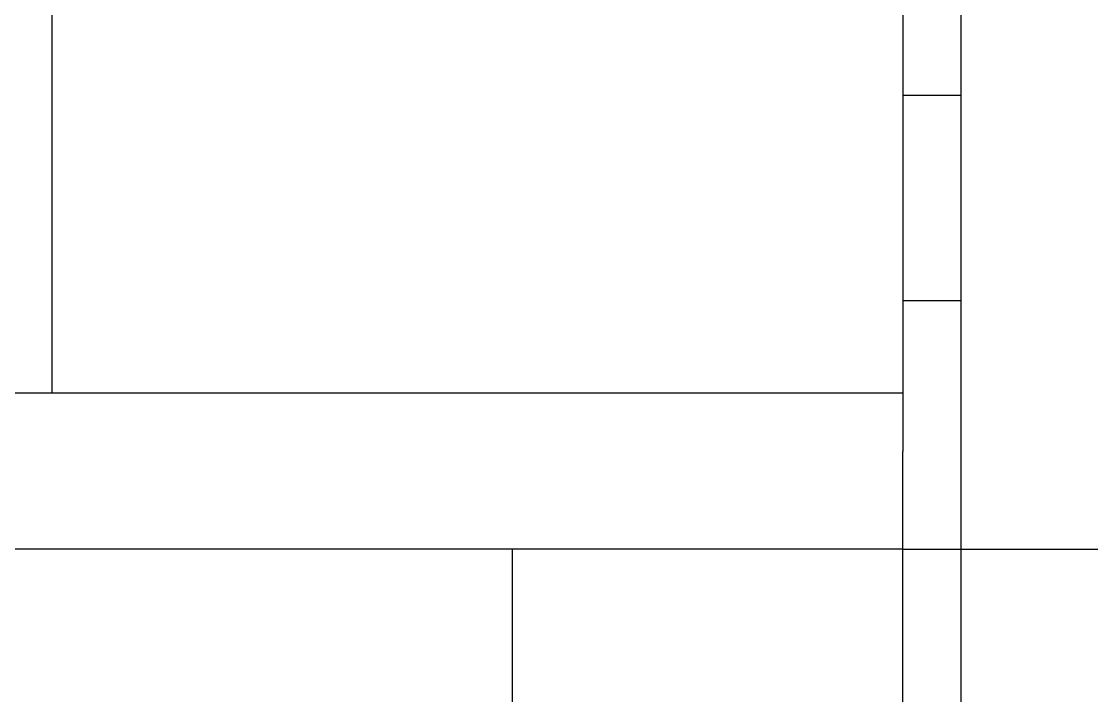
# Model space of a CAD drawing. Header units: millimetres. Extents: x 2513 to 2669, y 1505 to 1675.
# Drawn here: x 2555.998 to 2558.74, y 1509.483 to 1511.21 of the extents above; entities that cross this region are included whole.
import ezdxf

# ---------------------------------------------------------------- set-up
doc = ezdxf.new("R2010")
doc.units = ezdxf.units.MM
doc.layers.add('Dutos', color=130, linetype='Continuous')

msp = doc.modelspace()

# ---------------------------------------------------------------- linework, layer by layer
at = {"color": 7, "true_color": 0xffffff}
for p, q in [((2558.4057, 1505.8578), (2558.4057, 1514.2578)), ((2558.2557, 1514.1078), (2558.2557, 1510.1078)), ((2558.2557, 1510.2578), (2553.2557, 1510.2578)), ((2558.2557, 1509.8578), (2558.2557, 1510.1078))]:
    msp.add_line(p, q, dxfattribs=at)
for p, q in [((2556.0757, 1511.2578), (2556.0757, 1510.2578)), ((2557.2557, 1505.8578), (2557.2557, 1509.8578)), ((2558.2557, 1505.8578), (2558.2557, 1509.8578)), ((2558.2557, 1509.8578), (2618.5557, 1509.8578))]:
    msp.add_line(p, q)
at = {"color": 7}
msp.add_line((2558.2557, 1509.8578), (2553.2557, 1509.8578), dxfattribs=at)
at = {"layer": 'Dutos'}
for p, q in [((2558.4057, 1511.0203), (2558.2557, 1511.0203)), ((2558.2557, 1511.0203), (2558.2557, 1510.4953)), ((2558.4057, 1510.4953), (2558.4057, 1511.0203)), ((2558.2557, 1510.4953), (2558.4057, 1510.4953))]:
    msp.add_line(p, q, dxfattribs=at)

doc.saveas('drawing.dxf')
